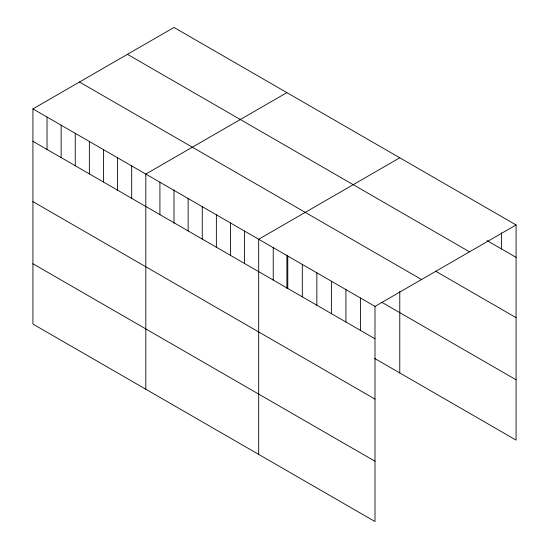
<?xml version="1.0" encoding="UTF-8"?>
<svg xmlns="http://www.w3.org/2000/svg" width="549" height="549" viewBox="0 0 549 549"><rect width="100%" height="100%" fill="white"/><g stroke="black" fill="none" stroke-linecap="round" stroke-linejoin="round"><path stroke-width="0.82" d="M32.919 108.901L375.001 306.397L375.001 521.55L32.919 324.054L32.919 108.901L173.999 27.45L516.081 224.946L516.081 440.099L374.521 358.373M286.887 92.623L145.808 174.074L145.808 389.227M399.775 157.796L258.696 239.247L258.696 454.4M375.001 306.397L516.081 224.946M487.004 240.565L516.081 257.351M127.443 54.33L469.525 251.826M435.391 271.076L516.081 317.658M79.475 82.021L421.557 279.523M381.946 302.355L516.081 379.791M32.919 141.306L375.001 338.808M32.919 201.613L375.001 399.109M32.919 263.746L375.001 461.242M501.539 232.755L501.539 248.958M399.775 291.389L399.775 372.949M360.46 298.004L360.46 330.409M345.925 289.611L345.925 322.016M331.383 281.218L331.383 313.623M316.848 272.826L316.848 305.23M302.307 264.433L302.307 296.837M287.772 256.04L287.772 288.445M286.887 255.011L286.887 288.513M273.23 247.647L273.23 280.052M244.579 231.102L244.579 263.506M230.47 222.956L230.47 255.36M216.361 214.81L216.361 247.215M202.252 206.664L202.252 239.069M188.142 198.518L188.142 230.923M173.999 189.83L173.999 223.333M159.917 182.22L159.917 214.632M131.698 165.928L131.698 198.333M117.582 157.783L117.582 190.187M103.473 149.637L103.473 182.042M89.363 141.491L89.363 173.896M75.254 133.345L75.254 165.75M61.145 125.193L61.145 157.597M47.029 117.047L47.029 149.452"/></g></svg>
